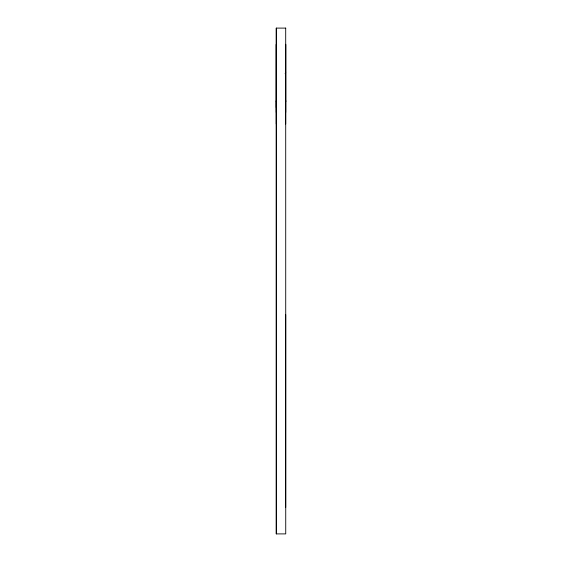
<?xml version="1.0" encoding="UTF-8"?>
<svg xmlns="http://www.w3.org/2000/svg" width="562" height="562" viewBox="0 0 562 562"><rect width="100%" height="100%" fill="white"/><g stroke="black" fill="none" stroke-linecap="round" stroke-linejoin="round"><path stroke-width="0.84" d="M276.286 101.525L276.286 100.731L276.279 107.553M276.272 124.019L276.286 44.279L276.286 112.372M285.7 124.019L285.714 44.279L285.721 112.372M285.7 507.423L285.721 314.636M285.173 73.706L285.728 72.084M285.7 28.1L285.735 533.9L276.265 533.9L276.265 28.1L285.735 28.1M276.3 28.1L276.3 533.9M285.714 100.731L285.714 101.525L285.714 100.731"/></g></svg>
